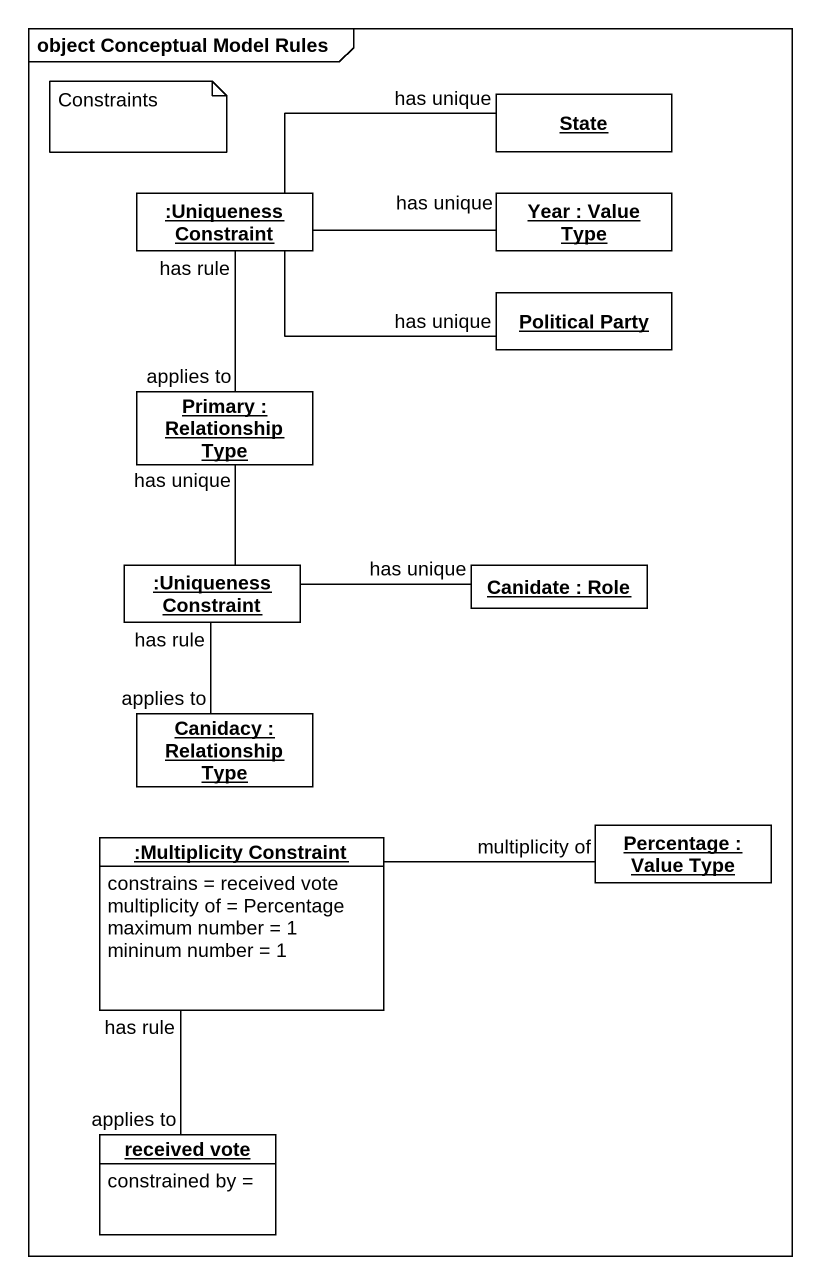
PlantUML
@startuml
mainframe object Conceptual Model Rules
hide circle
hide empty members
object "State" as State_
object ":Uniqueness Constraint" as Uniqueness_Constraint
object "Year : Value Type" as Year
object "Political Party" as Political_Party
object "Primary : Relationship Type" as Primary
object ":Uniqueness Constraint" as Uniqueness_Constraint_2
object "Canidate : Role" as Canidate
object "Canidacy : Relationship Type" as Canidacy
object ":Multiplicity Constraint" as Multiplicity_Constraint {
  constrains = received vote
  multiplicity of = Percentage
  maximum number = 1
  mininum number = 1
}
object "Percentage : Value Type" as Percentage
object "received vote" as received_vote {
  constrained by =
}
Uniqueness_Constraint -right- State_ : has unique
Uniqueness_Constraint -right- Year : has unique
Uniqueness_Constraint -right- Political_Party : has unique
Uniqueness_Constraint -- Primary : has rule\napplies to
Uniqueness_Constraint_2 -up- Primary : has unique
Uniqueness_Constraint_2 -right- Canidate : has unique
Uniqueness_Constraint_2 -- Canidacy : has rule\napplies to
Multiplicity_Constraint -right- Percentage : multiplicity of
Multiplicity_Constraint -- received_vote : has rule\napplies to
note as N1
  Constraints
end note
@enduml
